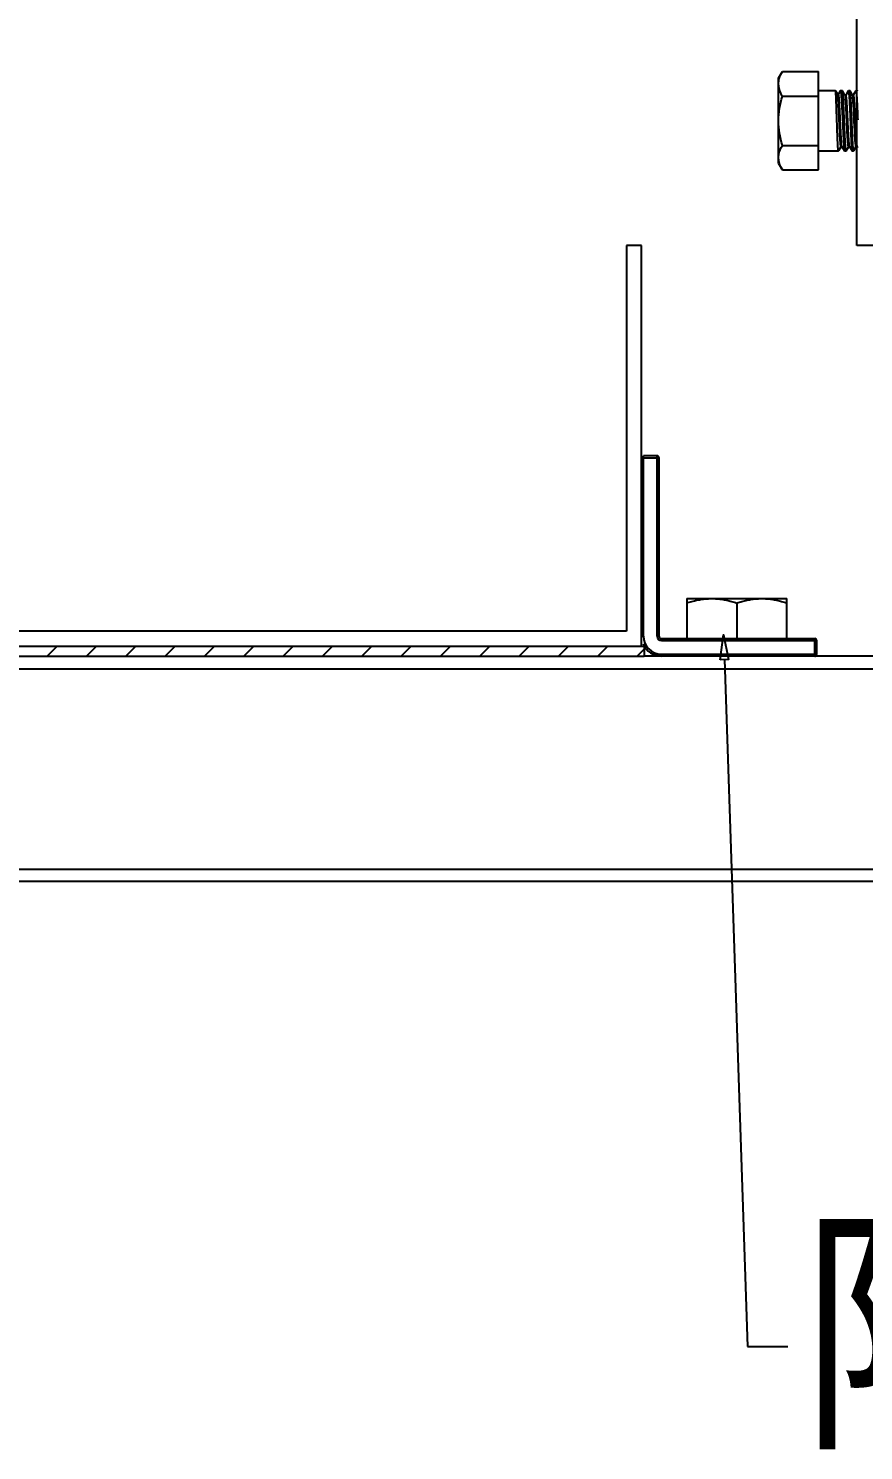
# Model space of a CAD drawing. Extents: x 69728788 to 150676229, y 20327566 to 43663798.
# Drawn here: x 75457538 to 75458297, y 20762586 to 20763878 of the extents above; entities that cross this region are included whole.
import ezdxf

# ---------------------------------------------------------------- set-up
doc = ezdxf.new("R2010")
doc.units = 0
doc.header["$LTSCALE"] = 1000
doc.header["$MEASUREMENT"] = 0
doc.layers.get('0').update_dxf_attribs({"linetype": 'CONTINUOUS'})
for name, color, linetype in [('02___PRT_ALL_AXES', 7, 'CONTINUOUS'), ('03___PRT_ALL_CURVES', 7, 'CONTINUOUS'), ('图框', 253, 'CONTINUOUS')]:
    doc.layers.add(name, color=color, linetype=linetype)
doc.styles.add('_TEL_DIM', font='SIMPLEX', dxfattribs={"width": 0.8, "height": 3.5, "bigfont": 'HZTXT'})

msp = doc.modelspace()

# ---------------------------------------------------------------- hatches: boundary and pattern name
at = {"layer": '图框'}
h = msp.add_hatch(dxfattribs=at)
h.set_pattern_fill('ANSI31', color=0, scale=202.278373, style=0)
h.set_pattern_definition([(45, (74224053.652, 17578057.826), (-17.87905112, 17.87905112), [])])
h.paths.add_polyline_path([(75456727.7, 20763316.9), (75456730, 20763316.9), (75458095.3, 20763316.9), (75458097.6, 20763316.9), (75458097.6, 20763307.8), (75456727.7, 20763307.8)])

# ---------------------------------------------------------------- linework, layer by layer
at = {"color": 0, "linetype": 'Continuous'}
for p, q in [((75458291, 20763681), (75458291, 20764955.3)), ((75458256.2, 20763749.6), (75458256.2, 20763838.9)), ((75458256.2, 20763821.6), (75458271.6, 20763821.6)), ((75458271.6, 20763821.5), (75458271.6, 20763821.6)), ((75458273.4, 20763818.6), (75458271.6, 20763821.5)), ((75458274.2, 20763818.6), (75458273.3, 20763818.6)), ((75458275.8, 20763821.4), (75458274.2, 20763818.6)), ((75458275.8, 20763821.4), (75458275.9, 20763821.6)), ((75458275.9, 20763821.6), (75458277.9, 20763821.6)), ((75458277.9, 20763821.5), (75458277.9, 20763821.6)), ((75458280.2, 20763817.6), (75458277.9, 20763821.5)), ((75458280.2, 20763817.5), (75458280.2, 20763817.6)), ((75458281, 20763817.6), (75458280.2, 20763817.6)), ((75458280.3, 20763817.5), (75458280.2, 20763817.5)), ((75458283.2, 20763821.5), (75458281, 20763817.6)), ((75458283.2, 20763821.5), (75458283.3, 20763821.6)), ((75458283.3, 20763821.6), (75458284.7, 20763821.6)), ((75458284.8, 20763821.5), (75458284.7, 20763821.6)), ((75458287, 20763817.6), (75458284.8, 20763821.5)), ((75458287.1, 20763817.5), (75458287, 20763817.6)), ((75458287.9, 20763817.6), (75458287, 20763817.6)), ((75458287.1, 20763817.4), (75458287.1, 20763817.5)), ((75458290.1, 20763821.5), (75458287.8, 20763817.6)), ((75458290.1, 20763821.5), (75458290.2, 20763821.6)), ((75458290.2, 20763821.6), (75458291.5, 20763821.6)), ((75458291.6, 20763821.5), (75458291.5, 20763821.6)), ((75458291.8, 20763821.1), (75458291.6, 20763821.5)), ((75458256.2, 20763766.9), (75458274.4, 20763766.9)), ((75458276.7, 20763770.9), (75458274.4, 20763766.9)), ((75458274.5, 20763767), (75458274.4, 20763766.9)), ((75458274.5, 20763767), (75458276.8, 20763770.9)), ((75458277.6, 20763770.9), (75458276.7, 20763770.9)), ((75458277.5, 20763770.9), (75458277.5, 20763771.1)), ((75458277.5, 20763770.9), (75458279.8, 20763767)), ((75458279.8, 20763767), (75458279.9, 20763766.9)), ((75458279.9, 20763766.9), (75458281.3, 20763766.9)), ((75458281.3, 20763767), (75458283.6, 20763770.9)), ((75458281.3, 20763767), (75458281.3, 20763766.9)), ((75458283.6, 20763770.9), (75458284.4, 20763770.9)), ((75458284.4, 20763770.9), (75458284.3, 20763771)), ((75458284.4, 20763770.9), (75458286.7, 20763767)), ((75458284.4, 20763770.9), (75458284.4, 20763770.9)), ((75458286.7, 20763767), (75458286.7, 20763766.9)), ((75458286.7, 20763766.9), (75458288.1, 20763766.9)), ((75458288.2, 20763767), (75458288.1, 20763766.9)), ((75458288.2, 20763767), (75458290.4, 20763770.9)), ((75458290.4, 20763770.9), (75458291.2, 20763770.9)), ((75458291.2, 20763770.9), (75458291.2, 20763771)), ((75458291.2, 20763770.9), (75458291.8, 20763769.9)), ((75458095.3, 20763681), (75458081.7, 20763681)), ((75458081.7, 20763681), (75458081.7, 20763330.5)), ((75458095.3, 20763316.9), (75458095.3, 20763681)), ((75458495.8, 20763681), (75458291, 20763681)), ((75458095.3, 20763488), (75458111.3, 20763488)), ((75458109.4, 20763489.8), (75458097.2, 20763489.8)), ((75458097.2, 20763326), (75458097.2, 20763489.8)), ((75458109.4, 20763326), (75458109.4, 20763489.8)), ((75458111.3, 20763326), (75458111.3, 20763488)), ((75458081.7, 20763330.5), (75456743.6, 20763330.5)), ((75458097.2, 20763326), (75458095.3, 20763326)), ((75458109.4, 20763326), (75458111.3, 20763326)), ((75456730, 20763316.9), (75458095.3, 20763316.9)), ((75458095.3, 20763316.9), (75458097.6, 20763316.9)), ((75458097.6, 20763316.9), (75458097.6, 20763307.8)), ((75458252.8, 20763323.7), (75458113.5, 20763323.7)), ((75458113.5, 20763321.9), (75458113.5, 20763323.7)), ((75458113.5, 20763321.9), (75458254.6, 20763321.9)), ((75458252.8, 20763307.8), (75458252.8, 20763323.7)), ((75458254.6, 20763309.6), (75458254.6, 20763321.9)), ((75456727.7, 20763307.8), (75458097.6, 20763307.8)), ((75458332, 20763307.8), (75458097.6, 20763307.8)), ((75458113.5, 20763309.6), (75458254.6, 20763309.6)), ((75458113.5, 20763309.6), (75458113.5, 20763307.8)), ((75456047.3, 20763296.4), (75458778, 20763296.4)), ((75456047.3, 20763114.4), (75458778, 20763114.4)), ((75458413.9, 20763103), (75456411.4, 20763103))]:
    msp.add_line(p, q, dxfattribs=at)
at = {"color": 4}
msp.add_lwpolyline([(75458166.9, 20763304.5), (75458169.9, 20763327.2), (75458174.4, 20763304.8)], close=True, dxfattribs=at)
msp.add_lwpolyline([(75458170.7, 20763304.7), (75458191.7, 20762680.5)], dxfattribs=at)
at = {"color": 4, "extrusion": (0, 1, 0), "elevation": 20762680.5}
msp.add_lwpolyline([(-75458191.7, 0), (-75458228.3, 0)], dxfattribs=at)
at = {"color": 0, "linetype": 'Continuous'}
for centre, radius, start, end in [((75458109.4, 20763488), 1.82, 0, 90), ((75458113.5, 20763326), 16.4, 180, 270), ((75458113.5, 20763326), 4.1, 180, 270), ((75458113.5, 20763326), 2.28, 180, 270), ((75458113.5, 20763326), 18.2, 202.5, 270), ((75458252.8, 20763321.9), 1.82, 0, 90), ((75458252.8, 20763309.6), 1.82, 270, 0)]:
    msp.add_arc(centre, radius, start, end, dxfattribs=at)
for points, knots in [([(75458274.4, 20763766.9), (75458274.2, 20763767), (75458274.2, 20763768), (75458273.9, 20763769.3), (75458273.8, 20763771.9), (75458273.6, 20763775.1), (75458273.4, 20763779.1), (75458273.2, 20763785.4), (75458272.9, 20763793.8), (75458272.6, 20763803.6), (75458272.3, 20763811.2), (75458272.1, 20763816.2), (75458272, 20763818.8), (75458271.8, 20763820.5), (75458271.8, 20763821.3), (75458271.6, 20763821.5)], [0, 0, 0, 0, 0.010957, 0.039614, 0.085254, 0.146244, 0.220349, 0.304833, 0.492159, 0.680724, 0.842834, 0.906272, 0.954681, 0.986284, 1, 1, 1, 1]), ([(75458276.7, 20763770.9), (75458276.6, 20763770.9), (75458276.5, 20763771.7), (75458276.2, 20763772.8), (75458276.1, 20763775), (75458275.8, 20763777.8), (75458275.6, 20763781.3), (75458275.4, 20763786.8), (75458275, 20763794.1), (75458274.6, 20763802.6), (75458274.3, 20763809.2), (75458274, 20763813.6), (75458273.8, 20763815.9), (75458273.6, 20763817.5), (75458273.5, 20763818.3), (75458273.4, 20763818.6)], [0, 0, 0, 0, 0.010274, 0.038063, 0.082846, 0.143014, 0.216332, 0.300061, 0.486006, 0.673588, 0.835722, 0.899843, 0.949562, 0.983245, 1, 1, 1, 1]), ([(75458277.5, 20763771.1), (75458277.2, 20763772), (75458277, 20763775), (75458276.6, 20763780.5), (75458276.2, 20763788.1), (75458275.8, 20763796.5), (75458275.5, 20763803.6), (75458275.2, 20763808.9), (75458275, 20763812.1), (75458274.8, 20763814.8), (75458274.7, 20763816.8), (75458274.4, 20763817.8), (75458274.3, 20763818.6), (75458274.2, 20763818.6)], [0, 0, 0, 0, 0.061527, 0.184105, 0.350401, 0.536806, 0.717122, 0.79706, 0.866437, 0.922927, 0.964691, 0.990471, 1, 1, 1, 1]), ([(75458275.9, 20763821.6), (75458276.1, 20763821.6), (75458276.3, 20763820.6), (75458276.5, 20763819.4), (75458276.8, 20763816.8), (75458277, 20763813.7), (75458277.3, 20763809.7), (75458277.6, 20763803.5), (75458278, 20763795.2), (75458278.5, 20763785.4), (75458278.8, 20763777.8), (75458279.2, 20763772.7), (75458279.3, 20763770), (75458279.6, 20763768.2), (75458279.7, 20763767.2), (75458279.8, 20763767)], [0, 0, 0, 0, 0.010502, 0.038099, 0.08249, 0.142166, 0.214982, 0.298287, 0.483891, 0.672026, 0.835341, 0.900033, 0.950117, 0.983795, 1, 1, 1, 1]), ([(75458281.3, 20763766.9), (75458281.1, 20763767), (75458281.1, 20763767.9), (75458280.8, 20763769.2), (75458280.6, 20763771.8), (75458280.4, 20763775), (75458280.2, 20763778.9), (75458279.9, 20763785.2), (75458279.6, 20763793.5), (75458279.2, 20763803.3), (75458278.9, 20763810.8), (75458278.6, 20763815.8), (75458278.4, 20763818.5), (75458278.2, 20763820.3), (75458278.1, 20763821.2), (75458277.9, 20763821.5)], [0, 0, 0, 0, 0.010805, 0.039035, 0.084006, 0.144137, 0.217258, 0.300707, 0.486178, 0.673755, 0.836333, 0.900676, 0.950463, 0.983919, 1, 1, 1, 1]), ([(75458283.6, 20763770.9), (75458283.4, 20763770.9), (75458283.3, 20763771.7), (75458283.1, 20763772.7), (75458282.9, 20763774.8), (75458282.7, 20763777.4), (75458282.5, 20763780.7), (75458282.2, 20763785.9), (75458281.9, 20763793), (75458281.5, 20763801.3), (75458281.2, 20763808.6), (75458280.7, 20763813.8), (75458280.6, 20763816.6), (75458280.3, 20763817.5)], [0, 0, 0, 0, 0.009936, 0.036715, 0.079918, 0.138092, 0.209199, 0.290719, 0.473148, 0.659662, 0.823957, 0.942903, 1, 1, 1, 1]), ([(75458284.3, 20763771), (75458284, 20763771.9), (75458283.9, 20763774.7), (75458283.4, 20763780), (75458283.1, 20763787.3), (75458282.7, 20763795.6), (75458282.4, 20763802.6), (75458282.1, 20763807.8), (75458281.9, 20763811.1), (75458281.7, 20763813.7), (75458281.5, 20763815.8), (75458281.3, 20763816.8), (75458281.2, 20763817.6), (75458281, 20763817.6)], [0, 0, 0, 0, 0.058061, 0.17756, 0.341977, 0.528262, 0.710254, 0.791529, 0.862402, 0.920373, 0.963418, 0.990098, 1, 1, 1, 1]), ([(75458283.3, 20763821.6), (75458283.5, 20763821.6), (75458283.5, 20763820.6), (75458283.8, 20763819.4), (75458284, 20763816.8), (75458284.2, 20763813.7), (75458284.4, 20763809.7), (75458284.7, 20763803.5), (75458285, 20763795.1), (75458285.4, 20763785.3), (75458285.7, 20763777.7), (75458286, 20763772.7), (75458286.2, 20763770), (75458286.4, 20763768.2), (75458286.5, 20763767.2), (75458286.7, 20763767)], [0, 0, 0, 0, 0.009937, 0.037394, 0.081764, 0.141482, 0.214378, 0.297782, 0.483611, 0.671943, 0.835376, 0.900095, 0.95018, 0.983836, 1, 1, 1, 1]), ([(75458288.1, 20763766.9), (75458287.9, 20763767), (75458287.9, 20763767.9), (75458287.6, 20763769.2), (75458287.5, 20763771.8), (75458287.2, 20763775), (75458287, 20763778.9), (75458286.8, 20763785.2), (75458286.4, 20763793.5), (75458286, 20763803.3), (75458285.7, 20763810.8), (75458285.4, 20763815.8), (75458285.2, 20763818.5), (75458285, 20763820.3), (75458284.9, 20763821.2), (75458284.8, 20763821.5)], [0, 0, 0, 0, 0.010807, 0.039039, 0.08401, 0.144142, 0.217265, 0.300718, 0.486187, 0.673761, 0.836333, 0.900675, 0.950462, 0.983919, 1, 1, 1, 1]), ([(75458290.4, 20763770.9), (75458290.2, 20763770.9), (75458290.1, 20763771.7), (75458289.9, 20763772.7), (75458289.7, 20763774.8), (75458289.5, 20763777.4), (75458289.3, 20763780.6), (75458289.1, 20763785.8), (75458288.7, 20763792.8), (75458288.3, 20763801.1), (75458288, 20763808.4), (75458287.5, 20763813.7), (75458287.4, 20763816.6), (75458287.1, 20763817.4)], [0, 0, 0, 0, 0.009861, 0.036418, 0.079269, 0.13699, 0.207575, 0.28855, 0.470002, 0.656005, 0.820572, 0.94075, 1, 1, 1, 1]), ([(75458291.2, 20763771), (75458290.8, 20763771.8), (75458290.8, 20763774.6), (75458290.2, 20763779.8), (75458289.9, 20763787.2), (75458289.5, 20763795.5), (75458289.2, 20763802.5), (75458288.9, 20763807.7), (75458288.7, 20763811), (75458288.5, 20763813.7), (75458288.4, 20763815.8), (75458288.1, 20763816.8), (75458288, 20763817.6), (75458287.9, 20763817.6)], [0, 0, 0, 0, 0.056307, 0.1748, 0.338994, 0.525695, 0.708483, 0.790204, 0.861502, 0.919844, 0.963176, 0.990036, 1, 1, 1, 1]), ([(75458290.2, 20763821.6), (75458290.3, 20763821.6), (75458290.4, 20763820.6), (75458290.7, 20763819.4), (75458290.8, 20763816.8), (75458291, 20763813.6), (75458291.2, 20763809.6), (75458291.5, 20763803.4), (75458291.7, 20763798.4), (75458291.8, 20763795)], [0, 0, 0, 0, 0.020571, 0.077438, 0.169318, 0.292936, 0.44376, 0.616224, 1, 1, 1, 1]), ([(75458274.4, 20763766.9), (75458274.4, 20763766.9), (75458274.4, 20763766.9), (75458274.4, 20763766.9), (75458274.4, 20763766.9)], [0, 0, 0, 0, 0.495641, 1, 1, 1, 1]), ([(75458281.3, 20763766.9), (75458281.3, 20763766.9), (75458281.3, 20763766.9), (75458281.3, 20763766.9), (75458281.3, 20763766.9)], [0, 0, 0, 0, 0.495657, 1, 1, 1, 1]), ([(75458288.1, 20763766.9), (75458288.1, 20763766.9), (75458288.1, 20763766.9), (75458288.1, 20763766.9), (75458288.1, 20763766.9)], [0, 0, 0, 0, 0.495642, 1, 1, 1, 1])]:
    msp.add_open_spline(points, degree=3, knots=knots, dxfattribs=at)
at = {"layer": '02___PRT_ALL_AXES', "color": 0, "linetype": 'Continuous'}
for p, q in [((75458219.8, 20763833), (75458223.3, 20763838.9)), ((75458219.8, 20763755.5), (75458219.8, 20763833)), ((75458223.3, 20763838.9), (75458256.2, 20763838.9)), ((75458223.3, 20763816.6), (75458256.2, 20763816.6)), ((75458256.2, 20763821.6), (75458271.6, 20763821.6)), ((75458275.9, 20763821.6), (75458277.9, 20763821.6)), ((75458283.3, 20763821.6), (75458284.7, 20763821.6)), ((75458290.2, 20763821.6), (75458291.5, 20763821.6)), ((75458223.3, 20763771.9), (75458256.2, 20763771.9)), ((75458256.2, 20763766.9), (75458274.4, 20763766.9)), ((75458279.9, 20763766.9), (75458281.3, 20763766.9)), ((75458286.7, 20763766.9), (75458288.1, 20763766.9)), ((75458219.8, 20763755.5), (75458223.3, 20763749.6)), ((75458223.3, 20763749.6), (75458256.2, 20763749.6)), ((75458136.3, 20763360.1), (75458227.3, 20763360.1)), ((75458136.3, 20763360.1), (75458136.3, 20763323.7)), ((75458181.8, 20763356.1), (75458181.8, 20763323.7)), ((75458227.3, 20763323.7), (75458227.3, 20763360.1))]:
    msp.add_line(p, q, dxfattribs=at)
for points in [[(75458219.8, 20763827.8), (75458219.8, 20763829.4), (75458220.1, 20763831.1), (75458220.5, 20763832.7)], [(75458220.5, 20763832.7), (75458221.1, 20763834.9), (75458222.1, 20763837), (75458223.3, 20763838.9)], [(75458219.8, 20763794.2), (75458219.8, 20763801.8), (75458221.2, 20763809.4), (75458223.3, 20763816.6)], [(75458223.3, 20763771.9), (75458221.2, 20763779.1), (75458219.8, 20763786.7), (75458219.8, 20763794.2)]]:
    msp.add_open_spline(points, degree=3, dxfattribs=at)
for points, knots in [([(75458223.3, 20763816.6), (75458222.7, 20763817.5), (75458220.9, 20763820.9), (75458219.8, 20763824.9), (75458219.8, 20763827.8)], [0, 0, 0, 0, 0.263017, 1, 1, 1, 1]), ([(75458219.8, 20763760.7), (75458219.8, 20763761.7), (75458220.1, 20763765.6), (75458221.8, 20763769.3), (75458223.3, 20763771.9)], [0, 0, 0, 0, 0.241275, 1, 1, 1, 1]), ([(75458223.3, 20763749.6), (75458222.7, 20763750.4), (75458220.9, 20763753.9), (75458219.8, 20763757.8), (75458219.8, 20763760.7)], [0, 0, 0, 0, 0.263017, 1, 1, 1, 1])]:
    msp.add_open_spline(points, degree=3, knots=knots, dxfattribs=at)
for points, start_tangent, end_tangent in [([(75458136.3, 20763356.1), (75458141, 20763357.5), (75458145.6, 20763358.6), (75458150.1, 20763359.5), (75458154.6, 20763360), (75458159.1, 20763360.1)], (0.948683, 0.316228), (1, 0)), ([(75458159.1, 20763360.1), (75458163.5, 20763360), (75458168, 20763359.5), (75458172.5, 20763358.6), (75458177.1, 20763357.5), (75458181.8, 20763356.1)], (1, -0.000001), (0.948683, -0.316228)), ([(75458181.8, 20763356.1), (75458186.6, 20763357.5), (75458191.1, 20763358.6), (75458195.6, 20763359.5), (75458200.1, 20763360), (75458204.6, 20763360.1)], (0.948683, 0.316228), (1, 0)), ([(75458204.6, 20763360.1), (75458209, 20763360), (75458213.5, 20763359.5), (75458218, 20763358.6), (75458222.6, 20763357.5), (75458227.3, 20763356.1)], (1, -0.000001), (0.948683, -0.316228))]:
    msp.add_spline(points, degree=3, dxfattribs=dict(at, start_tangent=start_tangent, end_tangent=end_tangent))
at = {"layer": '03___PRT_ALL_CURVES', "color": 0, "linetype": 'Continuous'}
msp.add_line((75458219.8, 20763755.5), (75458219.8, 20763833), dxfattribs=at)

# ---------------------------------------------------------------- texts
at = {"color": 4, "insert": (75458237.4, 20762780.7), "char_height": 175, "width": 1204, "attachment_point": 1, "style": '_TEL_DIM'}
msp.add_mtext('\\fￋￎￌﾣﾤ|b0|i0|c134|p2;\\W0.9000000000;\\T1.0000000000;\\o\\l限位紧固件', dxfattribs=at)

doc.saveas('drawing.dxf')
